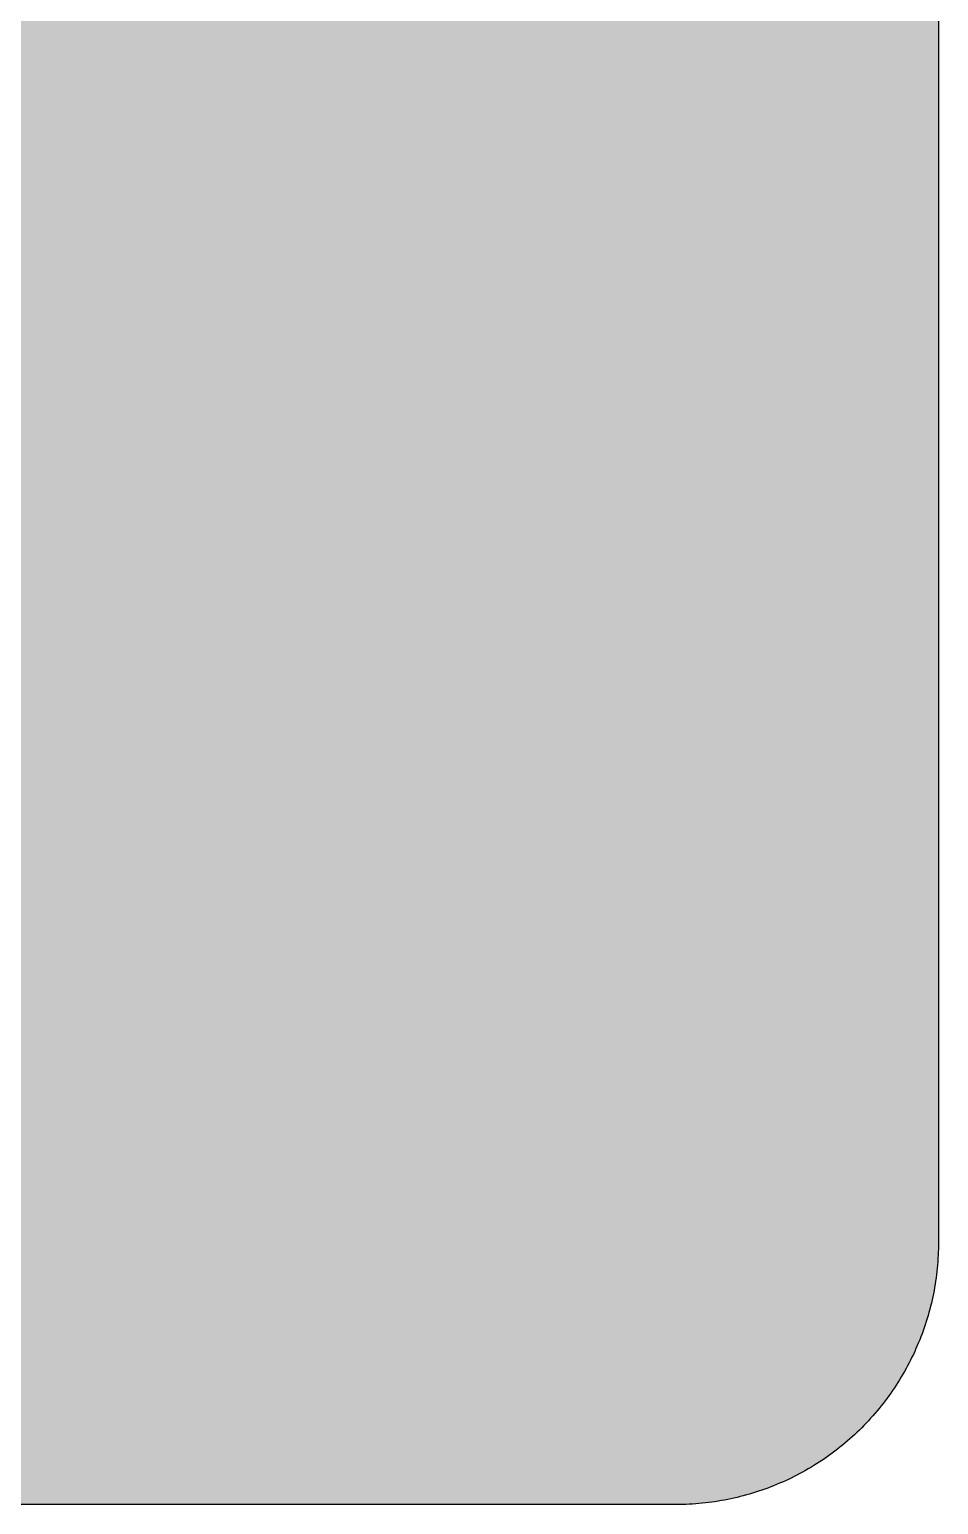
# Model space of a CAD drawing. Header units: millimetres. Extents: x 0 to 212, y 0 to 159.
# Drawn here: x 162.8 to 211.7, y 0.1 to 79.4 of the extents above; entities that cross this region are included whole.
import ezdxf

# ---------------------------------------------------------------- set-up
doc = ezdxf.new("R2010")
doc.units = ezdxf.units.MM

msp = doc.modelspace()

# ---------------------------------------------------------------- hatches: boundary and pattern name
msp.add_hatch(color=40).paths.add_polyline_path([(14.1633, 0.0536), (13.9878, 0.0533), (13.8125, 0.0559), (13.6373, 0.061), (13.462, 0.0686), (13.2893, 0.0787), (13.114, 0.0914), (12.9413, 0.1041), (12.7686, 0.1219), (12.5959, 0.1397), (12.4231, 0.16), (12.2504, 0.1829), (12.0777, 0.2057), (11.9075, 0.2337), (11.7373, 0.2616), (11.5672, 0.2921), (11.397, 0.3251), (11.2268, 0.3607), (11.0592, 0.3988), (10.8915, 0.4369), (10.7239, 0.4775), (10.5562, 0.5207), (10.3886, 0.5664), (10.2235, 0.6121), (10.0584, 0.6629), (9.8933, 0.7137), (9.7307, 0.7671), (9.5682, 0.8204), (9.4056, 0.8788), (9.2431, 0.9373), (9.083, 0.9982), (8.923, 1.0617), (8.763, 1.1252), (8.6055, 1.1938), (8.4455, 1.2624), (8.2906, 1.331), (8.1331, 1.4046), (7.9781, 1.4783), (7.8232, 1.5545), (7.6708, 1.6332), (7.5184, 1.7145), (7.366, 1.7958), (7.2161, 1.8796), (7.0663, 1.966), (6.919, 2.0523), (6.7716, 2.1438), (6.6243, 2.2352), (6.4795, 2.3266), (6.3348, 2.4232), (6.19, 2.5197), (6.0477, 2.6187), (5.908, 2.7178), (5.7683, 2.8194), (5.6286, 2.9235), (5.4915, 3.0302), (5.3543, 3.1369), (5.2197, 3.2461), (5.0851, 3.3579), (4.953, 3.4722), (4.8209, 3.5865), (4.6914, 3.7033), (4.5644, 3.8202), (4.4348, 3.9395), (4.3104, 4.0615), (4.1859, 4.1859), (4.0615, 4.3104), (3.9395, 4.4348), (3.8202, 4.5618), (3.7033, 4.6914), (3.5865, 4.8209), (3.4722, 4.953), (3.3579, 5.0851), (3.2487, 5.2197), (3.1369, 5.3543), (3.0302, 5.4915), (2.9235, 5.6286), (2.8194, 5.7683), (2.7178, 5.908), (2.6187, 6.0477), (2.5197, 6.19), (2.4232, 6.3348), (2.3266, 6.477), (2.2352, 6.6243), (2.1438, 6.7691), (2.0523, 6.919), (1.966, 7.0663), (1.8796, 7.2161), (1.7958, 7.366), (1.7145, 7.5184), (1.6332, 7.6708), (1.5545, 7.8232), (1.4783, 7.9781), (1.4046, 8.1331), (1.331, 8.2906), (1.2598, 8.4455), (1.1913, 8.603), (1.1252, 8.763), (1.0592, 8.923), (0.9982, 9.083), (0.9373, 9.2431), (0.8763, 9.4056), (0.8204, 9.5682), (0.7645, 9.7307), (0.7112, 9.8933), (0.6604, 10.0584), (0.6121, 10.2235), (0.5639, 10.3911), (0.5207, 10.5562), (0.4775, 10.7239), (0.4343, 10.8915), (0.3962, 11.0592), (0.3607, 11.2268), (0.3251, 11.397), (0.2921, 11.5672), (0.2616, 11.7373), (0.2311, 11.9075), (0.2057, 12.0802), (0.1803, 12.2504), (0.1575, 12.4231), (0.1372, 12.5959), (0.1194, 12.7686), (0.1041, 12.9413), (0.0889, 13.1166), (0.0787, 13.2893), (0.0686, 13.4645), (0.061, 13.6373), (0.0559, 13.8125), (0.0508, 13.9878), (0.0508, 14.163), (0.0522, 144.6925), (0.0508, 144.8664), (0.0559, 145.0416), (0.061, 145.2169), (0.0686, 145.3896), (0.0787, 145.5649), (0.0889, 145.7376), (0.1041, 145.9128), (0.1194, 146.0856), (0.1372, 146.2583), (0.1575, 146.431), (0.1803, 146.6037), (0.2057, 146.7739), (0.2311, 146.9466), (0.2616, 147.1168), (0.2921, 147.287), (0.3251, 147.4572), (0.3607, 147.6248), (0.3962, 147.795), (0.4343, 147.9626), (0.4775, 148.1303), (0.5207, 148.2979), (0.5639, 148.463), (0.6121, 148.6281), (0.6604, 148.7932), (0.7112, 148.9583), (0.7645, 149.1234), (0.8204, 149.286), (0.8763, 149.4485), (0.9373, 149.6111), (0.9982, 149.7711), (1.0592, 149.9311), (1.1252, 150.0911), (1.1913, 150.2486), (1.2598, 150.4061), (1.331, 150.5636), (1.4046, 150.7185), (1.4783, 150.876), (1.5545, 151.0284), (1.6332, 151.1833), (1.7145, 151.3357), (1.7958, 151.4856), (1.8796, 151.638), (1.966, 151.7879), (2.0523, 151.9352), (2.1438, 152.0825), (2.2352, 152.2298), (2.3266, 152.3746), (2.4232, 152.5194), (2.5197, 152.6616), (2.6187, 152.8039), (2.7178, 152.9461), (2.8194, 153.0858), (2.9235, 153.2255), (3.0302, 153.3627), (3.1369, 153.4973), (3.2487, 153.6344), (3.3579, 153.7665), (3.4722, 153.8986), (3.5865, 154.0307), (3.7033, 154.1602), (3.8202, 154.2898), (3.9395, 154.4168), (4.0615, 154.5438), (4.1859, 154.6682), (4.3104, 154.7901), (4.4348, 154.9121), (4.5644, 155.034), (4.6914, 155.1508), (4.8209, 155.2677), (4.953, 155.382), (5.0851, 155.4937), (5.2197, 155.6055), (5.3543, 155.7147), (5.4915, 155.8239), (5.6286, 155.9281), (5.7683, 156.0322), (5.908, 156.1338), (6.0477, 156.2354), (6.19, 156.3345), (6.3348, 156.431), (6.4795, 156.525), (6.6243, 156.6189), (6.7716, 156.7104), (6.919, 156.7993), (7.0663, 156.8882), (7.2161, 156.9745), (7.366, 157.0584), (7.5184, 157.1396), (7.6708, 157.2209), (7.8232, 157.2971), (7.9781, 157.3733), (8.1331, 157.4495), (8.2906, 157.5206), (8.4455, 157.5918), (8.6055, 157.6603), (8.763, 157.7289), (8.923, 157.7924), (9.083, 157.8559), (9.2431, 157.9169), (9.4056, 157.9753), (9.5682, 158.0337), (9.7307, 158.0871), (9.8933, 158.1404), (10.0584, 158.1912), (10.2235, 158.242), (10.3886, 158.2877), (10.5562, 158.3334), (10.7239, 158.3766), (10.8915, 158.4173), (11.0592, 158.4579), (11.2268, 158.4935), (11.397, 158.529), (11.5672, 158.562), (11.7373, 158.5925), (11.9075, 158.6205), (12.0777, 158.6484), (12.2504, 158.6713), (12.4231, 158.6941), (12.5959, 158.7144), (12.7686, 158.7322), (12.9413, 158.75), (13.114, 158.7627), (13.2893, 158.7754), (13.462, 158.7856), (13.6373, 158.7932), (13.8125, 158.7983), (13.9878, 158.8008), (14.163, 158.8033), (197.6078, 158.8036), (197.7822, 158.8008), (197.9574, 158.7983), (198.1327, 158.7932), (198.3054, 158.7856), (198.4807, 158.7754), (198.6534, 158.7627), (198.8287, 158.75), (199.0014, 158.7322), (199.1741, 158.7144), (199.3468, 158.6941), (199.5195, 158.6713), (199.6897, 158.6484), (199.8624, 158.6205), (200.0326, 158.5925), (200.2028, 158.562), (200.373, 158.529), (200.5432, 158.4935), (200.7108, 158.4579), (200.8784, 158.4173), (201.0461, 158.3766), (201.2137, 158.3334), (201.3788, 158.2877), (201.5465, 158.242), (201.7116, 158.1912), (201.8767, 158.1404), (202.0392, 158.0871), (202.2018, 158.0337), (202.3643, 157.9753), (202.5269, 157.9169), (202.6869, 157.8559), (202.8469, 157.7924), (203.007, 157.7289), (203.167, 157.6603), (203.3245, 157.5918), (203.4794, 157.5206), (203.6369, 157.4495), (203.7918, 157.3733), (203.9468, 157.2971), (204.0992, 157.2209), (204.2516, 157.1396), (204.404, 157.0584), (204.5538, 156.9745), (204.7037, 156.8882), (204.8535, 156.7993), (205.0009, 156.7104), (205.1456, 156.6189), (205.293, 156.525), (205.4352, 156.431), (205.58, 156.3345), (205.7222, 156.2354), (205.8619, 156.1338), (206.0016, 156.0322), (206.1413, 155.9281), (206.2785, 155.8239), (206.4156, 155.7147), (206.5503, 155.6055), (206.6849, 155.4937), (206.817, 155.382), (206.949, 155.2677), (207.0786, 155.1508), (207.2081, 155.034), (207.3351, 154.9121), (207.4596, 154.7901), (207.584, 154.6682), (207.7085, 154.5438), (207.8304, 154.4168), (207.9498, 154.2898), (208.0666, 154.1602), (208.1835, 154.0307), (208.2978, 153.8986), (208.4121, 153.7665), (208.5238, 153.6344), (208.6331, 153.4973), (208.7397, 153.3627), (208.8464, 153.2255), (208.9506, 153.0858), (209.0522, 152.9461), (209.1512, 152.8039), (209.2503, 152.6616), (209.3468, 152.5194), (209.4433, 152.3746), (209.5348, 152.2298), (209.6262, 152.0825), (209.7176, 151.9352), (209.804, 151.7879), (209.8904, 151.638), (209.9742, 151.4856), (210.0555, 151.3357), (210.1367, 151.1833), (210.2155, 151.0284), (210.2917, 150.876), (210.3653, 150.7185), (210.439, 150.5636), (210.5076, 150.4061), (210.5762, 150.2486), (210.6447, 150.0911), (210.7082, 149.9311), (210.7717, 149.7711), (210.8327, 149.6111), (210.8911, 149.4485), (210.9495, 149.286), (211.0029, 149.1234), (211.0562, 148.9583), (211.107, 148.7932), (211.1578, 148.6281), (211.2035, 148.463), (211.2493, 148.2979), (211.2924, 148.1303), (211.3331, 147.9626), (211.3712, 147.795), (211.4093, 147.6248), (211.4448, 147.4572), (211.4779, 147.287), (211.5083, 147.1168), (211.5363, 146.9466), (211.5642, 146.7739), (211.5871, 146.6037), (211.6099, 146.431), (211.6303, 146.2583), (211.648, 146.0856), (211.6658, 145.9128), (211.6785, 145.7376), (211.6912, 145.5649), (211.7014, 145.3896), (211.709, 145.2169), (211.7141, 145.0416), (211.7166, 144.8664), (211.7166, 144.6911), (211.7189, 14.1647), (211.7166, 13.9878), (211.7141, 13.8125), (211.709, 13.6373), (211.7014, 13.4645), (211.6912, 13.2893), (211.6785, 13.1166), (211.6658, 12.9413), (211.648, 12.7686), (211.6303, 12.5959), (211.6099, 12.4231), (211.5871, 12.2504), (211.5642, 12.0802), (211.5363, 11.9075), (211.5083, 11.7373), (211.4779, 11.5672), (211.4448, 11.397), (211.4093, 11.2268), (211.3712, 11.0592), (211.3331, 10.8915), (211.2924, 10.7239), (211.2493, 10.5562), (211.2035, 10.3911), (211.1578, 10.2235), (211.107, 10.0584), (211.0562, 9.8933), (211.0029, 9.7307), (210.9495, 9.5682), (210.8911, 9.4056), (210.8327, 9.2431), (210.7717, 9.083), (210.7082, 8.923), (210.6447, 8.763), (210.5762, 8.603), (210.5076, 8.4455), (210.439, 8.2906), (210.3653, 8.1331), (210.2917, 7.9781), (210.2155, 7.8232), (210.1367, 7.6708), (210.0555, 7.5184), (209.9742, 7.366), (209.8904, 7.2161), (209.804, 7.0663), (209.7176, 6.919), (209.6262, 6.7691), (209.5348, 6.6243), (209.4433, 6.477), (209.3468, 6.3348), (209.2503, 6.19), (209.1512, 6.0477), (209.0522, 5.908), (208.9506, 5.7683), (208.8464, 5.6286), (208.7397, 5.4915), (208.6331, 5.3543), (208.5238, 5.2197), (208.4121, 5.0851), (208.2978, 4.953), (208.1835, 4.8209), (208.0666, 4.6914), (207.9498, 4.5618), (207.8304, 4.4348), (207.7085, 4.3104), (207.584, 4.1859), (207.4596, 4.0615), (207.3351, 3.9395), (207.2081, 3.8202), (207.0786, 3.7033), (206.949, 3.5865), (206.817, 3.4722), (206.6849, 3.3579), (206.5503, 3.2461), (206.4156, 3.1369), (206.2785, 3.0302), (206.1413, 2.9235), (206.0016, 2.8194), (205.8619, 2.7178), (205.7222, 2.6187), (205.58, 2.5197), (205.4352, 2.4232), (205.293, 2.3266), (205.1456, 2.2352), (205.0009, 2.1438), (204.8535, 2.0523), (204.7037, 1.966), (204.5538, 1.8796), (204.404, 1.7958), (204.2516, 1.7145), (204.0992, 1.6332), (203.9468, 1.5545), (203.7918, 1.4783), (203.6369, 1.4046), (203.4794, 1.331), (203.3245, 1.2624), (203.167, 1.1938), (203.007, 1.1252), (202.8469, 1.0617), (202.6869, 0.9982), (202.5269, 0.9373), (202.3643, 0.8788), (202.2018, 0.8204), (202.0392, 0.7671), (201.8767, 0.7137), (201.7116, 0.6629), (201.5465, 0.6121), (201.3788, 0.5664), (201.2137, 0.5207), (201.0461, 0.4775), (200.8784, 0.4369), (200.7108, 0.3988), (200.5432, 0.3607), (200.373, 0.3251), (200.2028, 0.2921), (200.0326, 0.2616), (199.8624, 0.2337), (199.6897, 0.2057), (199.5195, 0.1829), (199.3468, 0.16), (199.1741, 0.1397), (199.0014, 0.1219), (198.8287, 0.1041), (198.6534, 0.0914), (198.4807, 0.0787), (198.3054, 0.0686), (198.1327, 0.061), (197.9574, 0.0559), (197.7822, 0.0533), (197.6069, 0.0533)])
h = msp.add_hatch(color=59)
h.paths.add_polyline_path([(14.1633, 3.5814), (13.8887, 3.5839), (13.6169, 3.5941), (13.3477, 3.6119), (13.081, 3.6347), (12.8143, 3.6652), (12.5501, 3.7008), (12.2885, 3.7465), (12.0294, 3.7948), (11.7729, 3.8506), (11.5164, 3.9141), (11.2649, 3.9827), (11.016, 4.0564), (10.7671, 4.1351), (10.5232, 4.2215), (10.2819, 4.3129), (10.0432, 4.412), (9.8069, 4.5161), (9.5733, 4.6228), (9.3447, 4.7371), (9.1186, 4.8565), (8.8951, 4.9809), (8.6741, 5.113), (8.4582, 5.2476), (8.2448, 5.3873), (8.0366, 5.5321), (7.8308, 5.682), (7.6276, 5.8369), (7.4295, 5.9969), (7.2365, 6.1595), (7.046, 6.3297), (6.8605, 6.5024), (6.6777, 6.6802), (6.5024, 6.8605), (6.3271, 7.046), (6.1595, 7.2365), (5.9969, 7.432), (5.8369, 7.6302), (5.682, 7.8308), (5.5321, 8.0366), (5.3873, 8.2448), (5.2451, 8.4582), (5.1105, 8.6741), (4.9809, 8.8951), (4.8565, 9.1186), (4.7371, 9.3447), (4.6228, 9.5758), (4.5136, 9.8069), (4.4094, 10.0432), (4.3129, 10.2819), (4.2215, 10.5232), (4.1351, 10.7696), (4.0538, 11.016), (3.9802, 11.2649), (3.9116, 11.5189), (3.8506, 11.7729), (3.7948, 12.0294), (3.744, 12.2911), (3.7008, 12.5527), (3.6627, 12.8143), (3.6322, 13.081), (3.6093, 13.3502), (3.5916, 13.6195), (3.5814, 13.8913), (3.5789, 14.163), (3.58, 144.6925), (3.5814, 144.9654), (3.5916, 145.2347), (3.6093, 145.5064), (3.6322, 145.7731), (3.6627, 146.0398), (3.7008, 146.304), (3.744, 146.5656), (3.7948, 146.8247), (3.8506, 147.0812), (3.9116, 147.3352), (3.9802, 147.5892), (4.0538, 147.8382), (4.1351, 148.0845), (4.2215, 148.3309), (4.3129, 148.5722), (4.4094, 148.811), (4.5136, 149.0472), (4.6228, 149.2783), (4.7371, 149.5095), (4.8565, 149.7355), (4.9809, 149.9591), (5.1105, 150.1775), (5.2451, 150.3959), (5.3873, 150.6093), (5.5321, 150.8176), (5.682, 151.0233), (5.8369, 151.224), (5.9969, 151.4221), (6.1595, 151.6177), (6.3271, 151.8056), (6.5024, 151.9936), (6.6777, 152.1739), (6.8605, 152.3517), (7.046, 152.5245), (7.2365, 152.6946), (7.4295, 152.8572), (7.6276, 153.0172), (7.8308, 153.1722), (8.0366, 153.322), (8.2448, 153.4668), (8.4582, 153.6065), (8.6741, 153.7411), (8.8951, 153.8732), (9.1186, 153.9977), (9.3447, 154.117), (9.5733, 154.2313), (9.8069, 154.3406), (10.0432, 154.4422), (10.2819, 154.5412), (10.5232, 154.6327), (10.7671, 154.719), (11.016, 154.7978), (11.2649, 154.874), (11.5164, 154.9425), (11.7729, 155.0035), (12.0294, 155.0594), (12.2885, 155.1102), (12.5501, 155.1534), (12.8143, 155.1889), (13.081, 155.2194), (13.3477, 155.2448), (13.6169, 155.26), (13.8887, 155.2702), (14.163, 155.2753), (197.6078, 155.2758), (197.8787, 155.2702), (198.1505, 155.26), (198.4197, 155.2448), (198.689, 155.2194), (198.9557, 155.1889), (199.2173, 155.1534), (199.4789, 155.1102), (199.7405, 155.0594), (199.9971, 155.0035), (200.2511, 154.9425), (200.5051, 154.874), (200.754, 154.7978), (201.0004, 154.719), (201.2467, 154.6327), (201.488, 154.5412), (201.7268, 154.4422), (201.963, 154.3406), (202.1942, 154.2313), (202.4253, 154.117), (202.6514, 153.9977), (202.8749, 153.8732), (203.0959, 153.7411), (203.3118, 153.6065), (203.5251, 153.4668), (203.7334, 153.322), (203.9391, 153.1722), (204.1398, 153.0172), (204.3379, 152.8572), (204.5335, 152.6946), (204.724, 152.5245), (204.9094, 152.3517), (205.0898, 152.1739), (205.2676, 151.9936), (205.4403, 151.8056), (205.6105, 151.6177), (205.773, 151.4221), (205.933, 151.224), (206.088, 151.0233), (206.2378, 150.8176), (206.3826, 150.6093), (206.5223, 150.3959), (206.6569, 150.1775), (206.789, 149.9591), (206.9135, 149.7355), (207.0329, 149.5095), (207.1472, 149.2783), (207.2538, 149.0472), (207.358, 148.811), (207.457, 148.5722), (207.5485, 148.3309), (207.6348, 148.0845), (207.7136, 147.8382), (207.7872, 147.5892), (207.8558, 147.3352), (207.9193, 147.0812), (207.9752, 146.8247), (208.0235, 146.5656), (208.0692, 146.304), (208.1047, 146.0398), (208.1352, 145.7731), (208.1581, 145.5064), (208.1759, 145.2347), (208.186, 144.9654), (208.1911, 144.6911), (208.1911, 14.1647), (208.186, 13.8913), (208.1759, 13.6195), (208.1581, 13.3502), (208.1352, 13.081), (208.1047, 12.8143), (208.0692, 12.5527), (208.0235, 12.2911), (207.9752, 12.0294), (207.9193, 11.7729), (207.8558, 11.5189), (207.7872, 11.2649), (207.7136, 11.016), (207.6348, 10.7696), (207.5485, 10.5232), (207.457, 10.2819), (207.358, 10.0432), (207.2538, 9.8069), (207.1472, 9.5758), (207.0329, 9.3447), (206.9135, 9.1186), (206.789, 8.8951), (206.6569, 8.6741), (206.5223, 8.4582), (206.3826, 8.2448), (206.2378, 8.0366), (206.088, 7.8308), (205.933, 7.6302), (205.773, 7.432), (205.6105, 7.2365), (205.4403, 7.046), (205.2676, 6.8605), (205.0898, 6.6802), (204.9094, 6.5024), (204.724, 6.3297), (204.5335, 6.1595), (204.3379, 5.9969), (204.1398, 5.8369), (203.9391, 5.682), (203.7334, 5.5321), (203.5251, 5.3873), (203.3118, 5.2476), (203.0959, 5.113), (202.8749, 4.9809), (202.6514, 4.8565), (202.4253, 4.7371), (202.1942, 4.6228), (201.963, 4.5161), (201.7268, 4.412), (201.488, 4.3129), (201.2467, 4.2215), (201.0004, 4.1351), (200.754, 4.0564), (200.5051, 3.9827), (200.2511, 3.9141), (199.9971, 3.8506), (199.7405, 3.7948), (199.4789, 3.7465), (199.2173, 3.7008), (198.9557, 3.6652), (198.689, 3.6347), (198.4197, 3.6119), (198.1505, 3.5941), (197.8787, 3.5839), (197.6069, 3.5789)])
h.paths.add_polyline_path([(14.1633, 8.8731), (14.0259, 8.8748), (13.8887, 8.8798), (13.7541, 8.8875), (13.622, 8.9002), (13.4874, 8.9154), (13.3553, 8.9332), (13.2258, 8.9535), (13.0962, 8.9789), (12.9667, 9.0068), (12.8397, 9.0373), (12.7127, 9.0729), (12.5882, 9.1084), (12.4663, 9.1491), (12.3419, 9.1923), (12.2225, 9.238), (12.1031, 9.2888), (11.9837, 9.3396), (11.8694, 9.3929), (11.7526, 9.4513), (11.6408, 9.5098), (11.5291, 9.5733), (11.4198, 9.6368), (11.3106, 9.7053), (11.2039, 9.7765), (11.0998, 9.8476), (10.9957, 9.9238), (10.8966, 10), (10.7975, 10.0787), (10.6985, 10.1625), (10.6045, 10.2464), (10.5105, 10.3327), (10.4216, 10.4216), (10.3327, 10.5131), (10.2464, 10.6045), (10.16, 10.701), (10.0787, 10.7975), (10, 10.8966), (9.9212, 10.9982), (9.8476, 11.0998), (9.7739, 11.2039), (9.7053, 11.3106), (9.6368, 11.4198), (9.5707, 11.5291), (9.5098, 11.6408), (9.4488, 11.7551), (9.3929, 11.8694), (9.337, 11.9863), (9.2862, 12.1031), (9.238, 12.2225), (9.1923, 12.3444), (9.1491, 12.4663), (9.1084, 12.5908), (9.0703, 12.7152), (9.0373, 12.8397), (9.0068, 12.9692), (8.9789, 13.0962), (8.9535, 13.2258), (8.9306, 13.3579), (8.9129, 13.4899), (8.8976, 13.622), (8.8849, 13.7566), (8.8773, 13.8913), (8.8722, 14.0259), (8.8697, 14.163), (8.8717, 144.6925), (8.8722, 144.8283), (8.8773, 144.9629), (8.8849, 145.0975), (8.8976, 145.2321), (8.9129, 145.3642), (8.9306, 145.4963), (8.9535, 145.6284), (8.9789, 145.7579), (9.0068, 145.8849), (9.0373, 146.0144), (9.0703, 146.1389), (9.1084, 146.2634), (9.1491, 146.3878), (9.1923, 146.5097), (9.238, 146.6317), (9.2862, 146.751), (9.337, 146.8679), (9.3929, 146.9847), (9.4488, 147.099), (9.5098, 147.2133), (9.5707, 147.3251), (9.6368, 147.4343), (9.7053, 147.5435), (9.7739, 147.6502), (9.8476, 147.7543), (9.9212, 147.8559), (10, 147.9575), (10.0787, 148.0566), (10.16, 148.1531), (10.2464, 148.2496), (10.3327, 148.3411), (10.4216, 148.4325), (10.5105, 148.5214), (10.6045, 148.6078), (10.6985, 148.6916), (10.7975, 148.7754), (10.8966, 148.8542), (10.9957, 148.9304), (11.0998, 149.0066), (11.2039, 149.0777), (11.3106, 149.1488), (11.4198, 149.2174), (11.5291, 149.2809), (11.6408, 149.3444), (11.7526, 149.4028), (11.8694, 149.4612), (11.9837, 149.5146), (12.1031, 149.5679), (12.2225, 149.6162), (12.3419, 149.6619), (12.4663, 149.7051), (12.5882, 149.7457), (12.7127, 149.7813), (12.8397, 149.8168), (12.9667, 149.8473), (13.0962, 149.8752), (13.2258, 149.9006), (13.3553, 149.921), (13.4874, 149.9413), (13.622, 149.9565), (13.7541, 149.9667), (13.8887, 149.9768), (14.0259, 149.9819), (14.163, 149.9819), (197.6078, 149.9842), (197.7441, 149.9819), (197.8787, 149.9768), (198.0133, 149.9667), (198.1479, 149.9565), (198.28, 149.9413), (198.4121, 149.921), (198.5442, 149.9006), (198.6737, 149.8752), (198.8007, 149.8473), (198.9303, 149.8168), (199.0547, 149.7813), (199.1792, 149.7457), (199.3036, 149.7051), (199.4256, 149.6619), (199.5475, 149.6162), (199.6669, 149.5679), (199.7837, 149.5146), (199.9005, 149.4612), (200.0148, 149.4028), (200.1291, 149.3444), (200.2409, 149.2809), (200.3501, 149.2174), (200.4593, 149.1488), (200.566, 149.0777), (200.6702, 149.0066), (200.7718, 148.9304), (200.8734, 148.8542), (200.9724, 148.7754), (201.0689, 148.6916), (201.1655, 148.6078), (201.2569, 148.5214), (201.3483, 148.4325), (201.4372, 148.3411), (201.5236, 148.2496), (201.6074, 148.1531), (201.6912, 148.0566), (201.77, 147.9575), (201.8462, 147.8559), (201.9224, 147.7543), (201.9935, 147.6502), (202.0646, 147.5435), (202.1332, 147.4343), (202.1967, 147.3251), (202.2602, 147.2133), (202.3186, 147.099), (202.377, 146.9847), (202.4304, 146.8679), (202.4812, 146.751), (202.532, 146.6317), (202.5777, 146.5097), (202.6209, 146.3878), (202.6615, 146.2634), (202.6971, 146.1389), (202.7326, 146.0144), (202.7631, 145.8849), (202.7911, 145.7579), (202.8165, 145.6284), (202.8368, 145.4963), (202.8546, 145.3642), (202.8698, 145.2321), (202.8825, 145.0975), (202.8901, 144.9629), (202.8952, 144.8283), (202.8977, 144.6911), (202.8994, 14.1647), (202.8952, 14.0259), (202.8901, 13.8913), (202.8825, 13.7566), (202.8698, 13.622), (202.8546, 13.4899), (202.8368, 13.3579), (202.8165, 13.2258), (202.7911, 13.0962), (202.7631, 12.9692), (202.7326, 12.8397), (202.6971, 12.7152), (202.6615, 12.5908), (202.6209, 12.4663), (202.5777, 12.3444), (202.532, 12.2225), (202.4812, 12.1031), (202.4304, 11.9863), (202.377, 11.8694), (202.3186, 11.7551), (202.2602, 11.6408), (202.1967, 11.5291), (202.1332, 11.4198), (202.0646, 11.3106), (201.9935, 11.2039), (201.9224, 11.0998), (201.8462, 10.9982), (201.77, 10.8966), (201.6912, 10.7975), (201.6074, 10.701), (201.5236, 10.6045), (201.4372, 10.5131), (201.3483, 10.4216), (201.2569, 10.3327), (201.1655, 10.2464), (201.0689, 10.1625), (200.9724, 10.0787), (200.8734, 10), (200.7718, 9.9238), (200.6702, 9.8476), (200.566, 9.7765), (200.4593, 9.7053), (200.3501, 9.6368), (200.2409, 9.5733), (200.1291, 9.5098), (200.0148, 9.4513), (199.9005, 9.3929), (199.7837, 9.3396), (199.6669, 9.2888), (199.5475, 9.238), (199.4256, 9.1923), (199.3036, 9.1491), (199.1792, 9.1084), (199.0547, 9.0729), (198.9303, 9.0373), (198.8007, 9.0068), (198.6737, 8.9789), (198.5442, 8.9535), (198.4121, 8.9332), (198.28, 8.9154), (198.1479, 8.9002), (198.0133, 8.8875), (197.8787, 8.8798), (197.7441, 8.8748), (197.6069, 8.8722)], flags=16)
h = msp.add_hatch(color=59)
edge = h.paths.add_edge_path()
edge.add_line((172.1376, 57.1676), (172.2679, 57.1652))
edge.add_line((172.2679, 57.1652), (172.3949, 57.1652))
edge.add_line((172.3949, 57.1652), (172.5219, 57.1627))
edge.add_line((172.5219, 57.1627), (172.6463, 57.1576))
edge.add_line((172.6463, 57.1576), (172.7683, 57.1551))
edge.add_line((172.7683, 57.1551), (172.8876, 57.1475))
edge.add_line((172.8876, 57.1475), (173.007, 57.1424))
edge.add_line((173.007, 57.1424), (173.1239, 57.1322))
edge.add_line((173.1239, 57.1322), (173.2382, 57.1246))
edge.add_line((173.2382, 57.1246), (173.3499, 57.1119))
edge.add_line((173.3499, 57.1119), (173.4591, 57.0992))
edge.add_line((173.4591, 57.0992), (173.5684, 57.0865))
edge.add_line((173.5684, 57.0865), (173.675, 57.0687))
edge.add_line((173.675, 57.0687), (173.7792, 57.0535))
edge.add_line((173.7792, 57.0535), (173.8808, 57.0332))
edge.add_line((173.8808, 57.0332), (173.9798, 57.0128))
edge.add_line((173.9798, 57.0128), (174.0789, 56.9874))
edge.add_line((174.0789, 56.9874), (174.1754, 56.9646))
edge.add_line((174.1754, 56.9646), (174.2694, 56.9366))
edge.add_line((174.2694, 56.9366), (174.3608, 56.9062))
edge.add_line((174.3608, 56.9062), (174.4497, 56.8757))
edge.add_line((174.4497, 56.8757), (174.5386, 56.8427))
edge.add_line((174.5386, 56.8427), (174.625, 56.8046))
edge.add_line((174.625, 56.8046), (174.7088, 56.7665))
edge.add_line((174.7088, 56.7665), (174.7901, 56.7258))
edge.add_line((174.7901, 56.7258), (174.8688, 56.6826))
edge.add_line((174.8688, 56.6826), (174.9476, 56.6369))
edge.add_line((174.9476, 56.6369), (175.0238, 56.5887))
edge.add_line((175.0238, 56.5887), (175.0974, 56.5379))
edge.add_line((175.0974, 56.5379), (175.1686, 56.482))
edge.add_line((175.1686, 56.482), (175.2371, 56.4261))
edge.add_line((175.2371, 56.4261), (175.3057, 56.3651))
edge.add_line((175.3057, 56.3651), (175.3692, 56.3016))
edge.add_line((175.3692, 56.3016), (175.4327, 56.2356))
edge.add_line((175.4327, 56.2356), (175.4937, 56.167))
edge.add_line((175.4937, 56.167), (175.5546, 56.0959))
edge.add_line((175.5546, 56.0959), (175.6105, 56.0197))
edge.add_line((175.6105, 56.0197), (175.6664, 55.941))
edge.add_line((175.6664, 55.941), (175.7197, 55.8597))
edge.add_line((175.7197, 55.8597), (175.7705, 55.7733))
edge.add_line((175.7705, 55.7733), (175.8188, 55.6844))
edge.add_line((175.8188, 55.6844), (175.8645, 55.5904))
edge.add_line((175.8645, 55.5904), (175.9102, 55.4939))
edge.add_line((175.9102, 55.4939), (175.9534, 55.3949))
edge.add_line((175.9534, 55.3949), (175.9941, 55.2907))
edge.add_line((175.9941, 55.2907), (176.0322, 55.184))
edge.add_line((176.0322, 55.184), (176.0677, 55.0723))
edge.add_line((176.0677, 55.0723), (176.1033, 54.9554))
edge.add_line((176.1033, 54.9554), (176.1338, 54.8361))
edge.add_line((176.1338, 54.8361), (176.1642, 54.7116))
edge.add_line((176.1642, 54.7116), (176.1922, 54.5846))
edge.add_line((176.1922, 54.5846), (176.2201, 54.4525))
edge.add_line((176.2201, 54.4525), (176.243, 54.3154))
edge.add_line((176.243, 54.3154), (176.2658, 54.1731))
edge.add_line((176.2658, 54.1731), (176.2862, 54.0283))
edge.add_line((176.2862, 54.0283), (176.3039, 53.8785))
edge.add_line((176.3039, 53.8785), (176.3192, 53.7235))
edge.add_line((176.3192, 53.7235), (176.3319, 53.5661))
edge.add_line((176.3319, 53.5661), (176.3446, 53.401))
edge.add_line((176.3446, 53.401), (176.3522, 53.2333))
edge.add_line((176.3522, 53.2333), (176.3598, 53.0581))
edge.add_line((176.3598, 53.0581), (176.3649, 52.8803))
edge.add_line((176.3649, 52.8803), (176.3674, 52.6974))
edge.add_line((176.3674, 52.6974), (176.37, 52.5094))
edge.add_line((176.37, 52.5094), (176.3709, 50.4469))
edge.add_line((176.3709, 50.4469), (173.5667, 50.4469))
edge.add_line((173.5667, 50.4469), (173.2509, 50.4444))
edge.add_line((173.2509, 50.4444), (172.941, 50.4368))
edge.add_line((172.941, 50.4368), (172.6362, 50.4292))
edge.add_line((172.6362, 50.4292), (172.3365, 50.4139))
edge.add_line((172.3365, 50.4139), (172.0444, 50.3987))
edge.add_line((172.0444, 50.3987), (171.7548, 50.3758))
edge.add_line((171.7548, 50.3758), (171.4703, 50.3504))
edge.add_line((171.4703, 50.3504), (171.1935, 50.3225))
edge.add_line((171.1935, 50.3225), (170.9191, 50.2895))
edge.add_line((170.9191, 50.2895), (170.6524, 50.2514))
edge.add_line((170.6524, 50.2514), (170.3908, 50.2107))
edge.add_line((170.3908, 50.2107), (170.1317, 50.165))
edge.add_line((170.1317, 50.165), (169.8803, 50.1167))
edge.add_line((169.8803, 50.1167), (169.6339, 50.0634))
edge.add_line((169.6339, 50.0634), (169.3901, 50.005))
edge.add_line((169.3901, 50.005), (169.1538, 49.944))
edge.add_line((169.1538, 49.944), (168.9227, 49.878))
edge.add_line((168.9227, 49.878), (168.6941, 49.8094))
edge.add_line((168.6941, 49.8094), (168.4731, 49.7357))
edge.add_line((168.4731, 49.7357), (168.2572, 49.657))
edge.add_line((168.2572, 49.657), (168.0464, 49.5757))
edge.add_line((168.0464, 49.5757), (167.8381, 49.4868))
edge.add_line((167.8381, 49.4868), (167.6375, 49.3979))
edge.add_line((167.6375, 49.3979), (167.4419, 49.3014))
edge.add_line((167.4419, 49.3014), (167.2514, 49.2023))
edge.add_line((167.2514, 49.2023), (167.0634, 49.0982))
edge.add_line((167.0634, 49.0982), (166.8831, 48.989))
edge.add_line((166.8831, 48.989), (166.7053, 48.8772))
edge.add_line((166.7053, 48.8772), (166.5351, 48.7604))
edge.add_line((166.5351, 48.7604), (166.37, 48.6385))
edge.add_line((166.37, 48.6385), (166.2074, 48.5115))
edge.add_line((166.2074, 48.5115), (166.0525, 48.3819))
edge.add_line((166.0525, 48.3819), (165.9001, 48.2473))
edge.add_line((165.9001, 48.2473), (165.7528, 48.1076))
edge.add_line((165.7528, 48.1076), (165.6131, 47.9628))
edge.add_line((165.6131, 47.9628), (165.4759, 47.8155))
edge.add_line((165.4759, 47.8155), (165.3438, 47.6631))
edge.add_line((165.3438, 47.6631), (165.2168, 47.5056))
edge.add_line((165.2168, 47.5056), (165.0949, 47.3431))
edge.add_line((165.0949, 47.3431), (164.9781, 47.1754))
edge.add_line((164.9781, 47.1754), (164.8663, 47.0027))
edge.add_line((164.8663, 47.0027), (164.7596, 46.8274))
edge.add_line((164.7596, 46.8274), (164.658, 46.6446))
edge.add_line((164.658, 46.6446), (164.5615, 46.4591))
edge.add_line((164.5615, 46.4591), (164.4675, 46.2686))
edge.add_line((164.4675, 46.2686), (164.3812, 46.0731))
edge.add_line((164.3812, 46.0731), (164.2974, 45.8749))
edge.add_line((164.2974, 45.8749), (164.2186, 45.6692))
edge.add_line((164.2186, 45.6692), (164.145, 45.4584))
edge.add_line((164.145, 45.4584), (164.0764, 45.245))
edge.add_line((164.0764, 45.245), (164.0129, 45.024))
edge.add_line((164.0129, 45.024), (163.9545, 44.8005))
edge.add_line((163.9545, 44.8005), (163.9011, 44.5694))
edge.add_line((163.9011, 44.5694), (163.8503, 44.3357))
edge.add_line((163.8503, 44.3357), (163.8071, 44.0969))
edge.add_line((163.8071, 44.0969), (163.7665, 43.8531))
edge.add_line((163.7665, 43.8531), (163.7309, 43.6016))
edge.add_line((163.7309, 43.6016), (163.7005, 43.3476))
edge.add_line((163.7005, 43.3476), (163.6751, 43.0886))
edge.add_line((163.6751, 43.0886), (163.6547, 42.8244))
edge.add_line((163.6547, 42.8244), (163.6395, 42.5552))
edge.add_line((163.6395, 42.5552), (163.6268, 42.2783))
edge.add_line((163.6268, 42.2783), (163.6192, 41.9989))
edge.add_line((163.6192, 41.9989), (163.6166, 41.7144))
edge.add_line((163.6166, 41.7144), (163.6192, 41.4096))
edge.add_line((163.6192, 41.4096), (163.6268, 41.1124))
edge.add_line((163.6268, 41.1124), (163.637, 40.8203))
edge.add_line((163.637, 40.8203), (163.6547, 40.5359))
edge.add_line((163.6547, 40.5359), (163.6751, 40.2565))
edge.add_line((163.6751, 40.2565), (163.7005, 39.9847))
edge.add_line((163.7005, 39.9847), (163.7284, 39.718))
edge.add_line((163.7284, 39.718), (163.7614, 39.4589))
edge.add_line((163.7614, 39.4589), (163.7995, 39.2049))
edge.add_line((163.7995, 39.2049), (163.8427, 38.956))
edge.add_line((163.8427, 38.956), (163.8884, 38.7147))
edge.add_line((163.8884, 38.7147), (163.9392, 38.4785))
edge.add_line((163.9392, 38.4785), (163.9926, 38.2473))
edge.add_line((163.9926, 38.2473), (164.051, 38.0238))
edge.add_line((164.051, 38.0238), (164.1145, 37.8028))
edge.add_line((164.1145, 37.8028), (164.1805, 37.592))
edge.add_line((164.1805, 37.592), (164.2516, 37.3837))
edge.add_line((164.2516, 37.3837), (164.3253, 37.1805))
edge.add_line((164.3253, 37.1805), (164.404, 36.9849))
edge.add_line((164.404, 36.9849), (164.4853, 36.7944))
edge.add_line((164.4853, 36.7944), (164.5691, 36.609))
edge.add_line((164.5691, 36.609), (164.658, 36.4287))
edge.add_line((164.658, 36.4287), (164.752, 36.256))
edge.add_line((164.752, 36.256), (164.8485, 36.0858))
edge.add_line((164.8485, 36.0858), (164.9476, 35.9207))
edge.add_line((164.9476, 35.9207), (165.0517, 35.7632))
edge.add_line((165.0517, 35.7632), (165.1584, 35.6083))
edge.add_line((165.1584, 35.6083), (165.2676, 35.4609))
edge.add_line((165.2676, 35.4609), (165.3819, 35.3162))
edge.add_line((165.3819, 35.3162), (165.4988, 35.179))
edge.add_line((165.4988, 35.179), (165.6182, 35.0444))
edge.add_line((165.6182, 35.0444), (165.7401, 34.9148))
edge.add_line((165.7401, 34.9148), (165.8671, 34.7904))
edge.add_line((165.8671, 34.7904), (165.9966, 34.671))
edge.add_line((165.9966, 34.671), (166.1287, 34.5567))
edge.add_line((166.1287, 34.5567), (166.2633, 34.4475))
edge.add_line((166.2633, 34.4475), (166.403, 34.3408))
edge.add_line((166.403, 34.3408), (166.5427, 34.2417))
edge.add_line((166.5427, 34.2417), (166.6875, 34.1452))
edge.add_line((166.6875, 34.1452), (166.8348, 34.0538))
edge.add_line((166.8348, 34.0538), (166.9847, 33.9649))
edge.add_line((166.9847, 33.9649), (167.1371, 33.8811))
edge.add_line((167.1371, 33.8811), (167.292, 33.8023))
edge.add_line((167.292, 33.8023), (167.4495, 33.7287))
edge.add_line((167.4495, 33.7287), (167.6095, 33.6575))
edge.add_line((167.6095, 33.6575), (167.7721, 33.5915))
edge.add_line((167.7721, 33.5915), (167.9372, 33.528))
edge.add_line((167.9372, 33.528), (168.1048, 33.4696))
edge.add_line((168.1048, 33.4696), (168.275, 33.4162))
edge.add_line((168.275, 33.4162), (168.4477, 33.3654))
edge.add_line((168.4477, 33.3654), (168.6204, 33.3197))
edge.add_line((168.6204, 33.3197), (168.7982, 33.2765))
edge.add_line((168.7982, 33.2765), (168.976, 33.2359))
edge.add_line((168.976, 33.2359), (169.1589, 33.2003))
edge.add_line((169.1589, 33.2003), (169.3418, 33.1699))
edge.add_line((169.3418, 33.1699), (169.5272, 33.1419))
edge.add_line((169.5272, 33.1419), (169.7152, 33.1165))
edge.add_line((169.7152, 33.1165), (169.9031, 33.0937))
edge.add_line((169.9031, 33.0937), (170.0936, 33.0759))
edge.add_line((170.0936, 33.0759), (170.2867, 33.0632))
edge.add_line((170.2867, 33.0632), (170.4823, 33.0505))
edge.add_line((170.4823, 33.0505), (170.6804, 33.0429))
edge.add_line((170.6804, 33.0429), (170.8785, 33.0378))
edge.add_line((170.8785, 33.0378), (171.0792, 33.0378))
edge.add_line((171.0792, 33.0378), (171.229, 33.0378))
edge.add_line((171.229, 33.0378), (171.3763, 33.0429))
edge.add_line((171.3763, 33.0429), (171.5211, 33.0479))
edge.add_line((171.5211, 33.0479), (171.6659, 33.0556))
edge.add_line((171.6659, 33.0556), (171.8081, 33.0657))
edge.add_line((171.8081, 33.0657), (171.9478, 33.0784))
edge.add_line((171.9478, 33.0784), (172.085, 33.0937))
edge.add_line((172.085, 33.0937), (172.2196, 33.1114))
edge.add_line((172.2196, 33.1114), (172.3542, 33.1318))
edge.add_line((172.3542, 33.1318), (172.4863, 33.1521))
edge.add_line((172.4863, 33.1521), (172.6159, 33.1749))
edge.add_line((172.6159, 33.1749), (172.7429, 33.2029))
edge.add_line((172.7429, 33.2029), (172.8673, 33.2283))
edge.add_line((172.8673, 33.2283), (172.9918, 33.2588))
edge.add_line((172.9918, 33.2588), (173.1137, 33.2918))
edge.add_line((173.1137, 33.2918), (173.2331, 33.3248))
edge.add_line((173.2331, 33.3248), (173.3499, 33.3604))
edge.add_line((173.3499, 33.3604), (173.4668, 33.3985))
edge.add_line((173.4668, 33.3985), (173.5811, 33.4366))
edge.add_line((173.5811, 33.4366), (173.6928, 33.4797))
edge.add_line((173.6928, 33.4797), (173.8046, 33.5229))
edge.add_line((173.8046, 33.5229), (173.9113, 33.5661))
edge.add_line((173.9113, 33.5661), (174.0179, 33.6144))
edge.add_line((174.0179, 33.6144), (174.1246, 33.6626))
edge.add_line((174.1246, 33.6626), (174.2262, 33.7109))
edge.add_line((174.2262, 33.7109), (174.3278, 33.7642))
edge.add_line((174.3278, 33.7642), (174.4294, 33.8176))
edge.add_line((174.4294, 33.8176), (174.5259, 33.8734))
edge.add_line((174.5259, 33.8734), (174.6225, 33.9293))
edge.add_line((174.6225, 33.9293), (174.7164, 33.9877))
edge.add_line((174.7164, 33.9877), (174.8104, 34.0462))
edge.add_line((174.8104, 34.0462), (174.9019, 34.1071))
edge.add_line((174.9019, 34.1071), (174.9908, 34.1706))
edge.add_line((174.9908, 34.1706), (175.0797, 34.2341))
edge.add_line((175.0797, 34.2341), (175.166, 34.3002))
edge.add_line((175.166, 34.3002), (175.2498, 34.3687))
edge.add_line((175.2498, 34.3687), (175.3337, 34.4348))
edge.add_line((175.3337, 34.4348), (175.4175, 34.5059))
edge.add_line((175.4175, 34.5059), (175.4962, 34.577))
edge.add_line((175.4962, 34.577), (175.575, 34.6481))
edge.add_line((175.575, 34.6481), (175.6537, 34.7218))
edge.add_line((175.6537, 34.7218), (175.7274, 34.798))
edge.add_line((175.7274, 34.798), (175.8036, 34.8717))
edge.add_line((175.8036, 34.8717), (175.8747, 34.9504))
edge.add_line((175.8747, 34.9504), (175.9483, 35.0291))
edge.add_line((175.9483, 35.0291), (176.0169, 35.1079))
edge.add_line((176.0169, 35.1079), (176.0855, 35.1866))
edge.add_line((176.0855, 35.1866), (176.1541, 35.2679))
edge.add_line((176.1541, 35.2679), (176.2201, 35.3517))
edge.add_line((176.2201, 35.3517), (176.2836, 35.4355))
edge.add_line((176.2836, 35.4355), (176.3471, 35.5194))
edge.add_line((176.3471, 35.5194), (176.4081, 35.6032))
edge.add_line((176.4081, 35.6032), (176.469, 35.6895))
edge.add_line((176.469, 35.6895), (176.53, 35.7759))
edge.add_line((176.53, 35.7759), (176.5884, 35.8648))
edge.add_line((176.5884, 35.8648), (176.6443, 35.9537))
edge.add_line((176.6443, 35.9537), (176.7002, 36.0426))
edge.add_line((176.7002, 36.0426), (176.7535, 36.1315))
edge.add_line((176.7535, 36.1315), (176.8069, 36.2229))
edge.add_line((176.8069, 36.2229), (176.8602, 36.3144))
edge.add_line((176.8602, 36.3144), (176.911, 36.4084))
edge.add_line((176.911, 36.4084), (176.9618, 36.4998))
edge.add_line((176.9618, 36.4998), (177.0101, 36.5938))
edge.add_line((177.0101, 36.5938), (177.0583, 36.6878))
edge.add_line((177.0583, 36.6878), (177.9584, 33.5675))
edge.add_line((177.9584, 33.5675), (181.5042, 33.5675))
edge.add_line((181.5042, 33.5675), (181.5042, 52.8281))
edge.add_line((181.5042, 52.8281), (181.5008, 53.1038))
edge.add_line((181.5008, 53.1038), (181.4957, 53.3781))
edge.add_line((181.4957, 53.3781), (181.4881, 53.6473))
edge.add_line((181.4881, 53.6473), (181.4754, 53.9115))
edge.add_line((181.4754, 53.9115), (181.4601, 54.1706))
edge.add_line((181.4601, 54.1706), (181.4424, 54.4246))
edge.add_line((181.4424, 54.4246), (181.4195, 54.676))
edge.add_line((181.4195, 54.676), (181.3916, 54.9199))
edge.add_line((181.3916, 54.9199), (181.3611, 55.1612))
edge.add_line((181.3611, 55.1612), (181.3281, 55.3974))
edge.add_line((181.3281, 55.3974), (181.29, 55.6311))
edge.add_line((181.29, 55.6311), (181.2493, 55.8571))
edge.add_line((181.2493, 55.8571), (181.2036, 56.0807))
edge.add_line((181.2036, 56.0807), (181.1553, 56.2991))
edge.add_line((181.1553, 56.2991), (181.102, 56.5125))
edge.add_line((181.102, 56.5125), (181.0461, 56.7207))
edge.add_line((181.0461, 56.7207), (180.9826, 56.9265))
edge.add_line((180.9826, 56.9265), (180.9191, 57.1271))
edge.add_line((180.9191, 57.1271), (180.848, 57.3227))
edge.add_line((180.848, 57.3227), (180.7743, 57.5132))
edge.add_line((180.7743, 57.5132), (180.6981, 57.7012))
edge.add_line((180.6981, 57.7012), (180.6143, 57.8815))
edge.add_line((180.6143, 57.8815), (180.528, 58.0593))
edge.add_line((180.528, 58.0593), (180.4365, 58.2346))
edge.add_line((180.4365, 58.2346), (180.3425, 58.4022))
edge.add_line((180.3425, 58.4022), (180.2409, 58.5673))
edge.add_line((180.2409, 58.5673), (180.1368, 58.7273))
edge.add_line((180.1368, 58.7273), (180.0276, 58.8823))
edge.add_line((180.0276, 58.8823), (179.9133, 59.0347))
edge.add_line((179.9133, 59.0347), (179.7964, 59.1795))
edge.add_line((179.7964, 59.1795), (179.672, 59.3242))
edge.add_line((179.672, 59.3242), (179.545, 59.4614))
edge.add_line((179.545, 59.4614), (179.4129, 59.5935))
edge.add_line((179.4129, 59.5935), (179.2757, 59.723))
edge.add_line((179.2757, 59.723), (179.1335, 59.8475))
edge.add_line((179.1335, 59.8475), (178.9862, 59.9694))
edge.add_line((178.9862, 59.9694), (178.8338, 60.0862))
edge.add_line((178.8338, 60.0862), (178.6763, 60.198))
edge.add_line((178.6763, 60.198), (178.5137, 60.3047))
edge.add_line((178.5137, 60.3047), (178.3461, 60.4088))
edge.add_line((178.3461, 60.4088), (178.1734, 60.5079))
edge.add_line((178.1734, 60.5079), (177.9956, 60.6019))
edge.add_line((177.9956, 60.6019), (177.8127, 60.6908))
edge.add_line((177.8127, 60.6908), (177.6222, 60.7771))
edge.add_line((177.6222, 60.7771), (177.4292, 60.8584))
edge.add_line((177.4292, 60.8584), (177.231, 60.9371))
edge.add_line((177.231, 60.9371), (177.0253, 61.0108))
edge.add_line((177.0253, 61.0108), (176.8145, 61.0794))
edge.add_line((176.8145, 61.0794), (176.5986, 61.1429))
edge.add_line((176.5986, 61.1429), (176.3776, 61.2038))
edge.add_line((176.3776, 61.2038), (176.1515, 61.2597))
edge.add_line((176.1515, 61.2597), (175.9179, 61.3131))
edge.add_line((175.9179, 61.3131), (175.6791, 61.3613))
edge.add_line((175.6791, 61.3613), (175.4353, 61.4045))
edge.add_line((175.4353, 61.4045), (175.1863, 61.4426))
edge.add_line((175.1863, 61.4426), (174.9298, 61.4782))
edge.add_line((174.9298, 61.4782), (174.6682, 61.5086))
edge.add_line((174.6682, 61.5086), (174.3989, 61.5366))
edge.add_line((174.3989, 61.5366), (174.1272, 61.5594))
edge.add_line((174.1272, 61.5594), (173.8452, 61.5772))
edge.add_line((173.8452, 61.5772), (173.5607, 61.5925))
edge.add_line((173.5607, 61.5925), (173.2686, 61.6026))
edge.add_line((173.2686, 61.6026), (172.9689, 61.6077))
edge.add_line((172.9689, 61.6077), (172.6667, 61.6102))
edge.add_line((172.6667, 61.6102), (172.5371, 61.6102))
edge.add_line((172.5371, 61.6102), (172.4076, 61.6077))
edge.add_line((172.4076, 61.6077), (172.2755, 61.6052))
edge.add_line((172.2755, 61.6052), (172.146, 61.6026))
edge.add_line((172.146, 61.6026), (172.0139, 61.5975))
edge.add_line((172.0139, 61.5975), (171.8818, 61.5925))
edge.add_line((171.8818, 61.5925), (171.7523, 61.5848))
edge.add_line((171.7523, 61.5848), (171.6202, 61.5772))
edge.add_line((171.6202, 61.5772), (171.4856, 61.5696))
edge.add_line((171.4856, 61.5696), (171.3535, 61.5594))
edge.add_line((171.3535, 61.5594), (171.2214, 61.5493))
edge.add_line((171.2214, 61.5493), (171.0893, 61.5366))
edge.add_line((171.0893, 61.5366), (170.9547, 61.5239))
edge.add_line((170.9547, 61.5239), (170.8226, 61.5112))
edge.add_line((170.8226, 61.5112), (170.688, 61.4959))
edge.add_line((170.688, 61.4959), (170.5559, 61.4807))
edge.add_line((170.5559, 61.4807), (170.4213, 61.4655))
edge.add_line((170.4213, 61.4655), (170.2892, 61.4502))
edge.add_line((170.2892, 61.4502), (170.1546, 61.4324))
edge.add_line((170.1546, 61.4324), (170.0225, 61.4121))
edge.add_line((170.0225, 61.4121), (169.8904, 61.3943))
edge.add_line((169.8904, 61.3943), (169.7558, 61.374))
edge.add_line((169.7558, 61.374), (169.6237, 61.3537))
edge.add_line((169.6237, 61.3537), (169.4917, 61.3308))
edge.add_line((169.4917, 61.3308), (169.3596, 61.3105))
edge.add_line((169.3596, 61.3105), (169.2275, 61.2877))
edge.add_line((169.2275, 61.2877), (169.0954, 61.2623))
edge.add_line((169.0954, 61.2623), (168.9659, 61.2394))
edge.add_line((168.9659, 61.2394), (168.8338, 61.214))
edge.add_line((168.8338, 61.214), (168.7043, 61.1886))
edge.add_line((168.7043, 61.1886), (168.5747, 61.1607))
edge.add_line((168.5747, 61.1607), (168.4452, 61.1353))
edge.add_line((168.4452, 61.1353), (168.3182, 61.1073))
edge.add_line((168.3182, 61.1073), (168.1886, 61.0794))
edge.add_line((168.1886, 61.0794), (168.0616, 61.0489))
edge.add_line((168.0616, 61.0489), (167.9346, 61.021))
edge.add_line((167.9346, 61.021), (167.8076, 60.9905))
edge.add_line((167.8076, 60.9905), (167.6832, 60.96))
edge.add_line((167.6832, 60.96), (167.5587, 60.9295))
edge.add_line((167.5587, 60.9295), (167.4343, 60.899))
edge.add_line((167.4343, 60.899), (167.3123, 60.866))
edge.add_line((167.3123, 60.866), (167.1879, 60.833))
edge.add_line((167.1879, 60.833), (167.0685, 60.8))
edge.add_line((167.0685, 60.8), (166.9466, 60.767))
edge.add_line((166.9466, 60.767), (166.8272, 60.7339))
edge.add_line((166.8272, 60.7339), (166.7078, 60.6984))
edge.add_line((166.7078, 60.6984), (166.591, 60.6628))
edge.add_line((166.591, 60.6628), (166.4741, 60.6298))
edge.add_line((166.4741, 60.6298), (166.3598, 60.5942))
edge.add_line((166.3598, 60.5942), (166.2455, 60.5561))
edge.add_line((166.2455, 60.5561), (166.1312, 60.5206))
edge.add_line((166.1312, 60.5206), (166.0195, 60.485))
edge.add_line((166.0195, 60.485), (165.9103, 60.4469))
edge.add_line((165.9103, 60.4469), (165.801, 60.4114))
edge.add_line((165.801, 60.4114), (165.6918, 60.3733))
edge.add_line((165.6918, 60.3733), (165.5851, 60.3352))
edge.add_line((165.5851, 60.3352), (165.4785, 60.2971))
edge.add_line((165.4785, 60.2971), (165.3743, 60.259))
edge.add_line((165.3743, 60.259), (165.2727, 60.2183))
edge.add_line((165.2727, 60.2183), (165.1711, 60.1802))
edge.add_line((165.1711, 60.1802), (165.0721, 60.1421))
edge.add_line((165.0721, 60.1421), (164.973, 60.1015))
edge.add_line((164.973, 60.1015), (164.8765, 60.0634))
edge.add_line((164.8765, 60.0634), (164.7825, 60.0227))
edge.add_line((164.7825, 60.0227), (166.1061, 56.0031))
edge.add_line((166.1061, 56.0031), (166.2151, 56.04))
edge.add_line((166.2151, 56.04), (166.3268, 56.0807))
edge.add_line((166.3268, 56.0807), (166.4386, 56.1162))
edge.add_line((166.4386, 56.1162), (166.5478, 56.1543))
edge.add_line((166.5478, 56.1543), (166.6596, 56.1899))
edge.add_line((166.6596, 56.1899), (166.7688, 56.2254))
edge.add_line((166.7688, 56.2254), (166.878, 56.261))
edge.add_line((166.878, 56.261), (166.9872, 56.294))
edge.add_line((166.9872, 56.294), (167.0964, 56.327))
edge.add_line((167.0964, 56.327), (167.2031, 56.3601))
edge.add_line((167.2031, 56.3601), (167.3123, 56.3931))
edge.add_line((167.3123, 56.3931), (167.419, 56.4236))
edge.add_line((167.419, 56.4236), (167.5257, 56.454))
edge.add_line((167.5257, 56.454), (167.6324, 56.4845))
edge.add_line((167.6324, 56.4845), (167.7391, 56.5125))
edge.add_line((167.7391, 56.5125), (167.8432, 56.5404))
edge.add_line((167.8432, 56.5404), (167.9473, 56.5683))
edge.add_line((167.9473, 56.5683), (168.054, 56.5963))
edge.add_line((168.054, 56.5963), (168.1582, 56.6217))
edge.add_line((168.1582, 56.6217), (168.2598, 56.6471))
edge.add_line((168.2598, 56.6471), (168.3639, 56.6725))
edge.add_line((168.3639, 56.6725), (168.4655, 56.6953))
edge.add_line((168.4655, 56.6953), (168.5671, 56.7182))
edge.add_line((168.5671, 56.7182), (168.6687, 56.7411))
edge.add_line((168.6687, 56.7411), (168.7703, 56.7639))
edge.add_line((168.7703, 56.7639), (168.8694, 56.7868))
edge.add_line((168.8694, 56.7868), (168.9684, 56.8071))
edge.add_line((168.9684, 56.8071), (169.0675, 56.8274))
edge.add_line((169.0675, 56.8274), (169.1665, 56.8477))
edge.add_line((169.1665, 56.8477), (169.2656, 56.8655))
edge.add_line((169.2656, 56.8655), (169.3621, 56.8833))
edge.add_line((169.3621, 56.8833), (169.4586, 56.9011))
edge.add_line((169.4586, 56.9011), (169.5526, 56.9189))
edge.add_line((169.5526, 56.9189), (169.6491, 56.9341))
edge.add_line((169.6491, 56.9341), (169.7431, 56.9519))
edge.add_line((169.7431, 56.9519), (169.8371, 56.9671))
edge.add_line((169.8371, 56.9671), (169.9311, 56.9798))
edge.add_line((169.9311, 56.9798), (170.0225, 56.9951))
edge.add_line((170.0225, 56.9951), (170.114, 57.0078))
edge.add_line((170.114, 57.0078), (170.2054, 57.0205))
edge.add_line((170.2054, 57.0205), (170.2943, 57.0332))
edge.add_line((170.2943, 57.0332), (170.3832, 57.0459))
edge.add_line((170.3832, 57.0459), (170.4721, 57.056))
edge.add_line((170.4721, 57.056), (170.561, 57.0662))
edge.add_line((170.561, 57.0662), (170.6474, 57.0763))
edge.add_line((170.6474, 57.0763), (170.7337, 57.0865))
edge.add_line((170.7337, 57.0865), (170.8201, 57.0941))
edge.add_line((170.8201, 57.0941), (170.9039, 57.1043))
edge.add_line((170.9039, 57.1043), (170.9877, 57.1119))
edge.add_line((170.9877, 57.1119), (171.0715, 57.1195))
edge.add_line((171.0715, 57.1195), (171.1528, 57.1246))
edge.add_line((171.1528, 57.1246), (171.2341, 57.1322))
edge.add_line((171.2341, 57.1322), (171.3128, 57.1373))
edge.add_line((171.3128, 57.1373), (171.3941, 57.1424))
edge.add_line((171.3941, 57.1424), (171.4729, 57.1475))
edge.add_line((171.4729, 57.1475), (171.5491, 57.15))
edge.add_line((171.5491, 57.15), (171.6253, 57.1551))
edge.add_line((171.6253, 57.1551), (171.7015, 57.1576))
edge.add_line((171.7015, 57.1576), (171.7777, 57.1602))
edge.add_line((171.7777, 57.1602), (171.8513, 57.1627))
edge.add_line((171.8513, 57.1627), (171.9224, 57.1652))
edge.add_line((171.9224, 57.1652), (171.9961, 57.1652))
edge.add_line((171.9961, 57.1652), (172.0672, 57.1652))
edge.add_line((172.0672, 57.1652), (172.1358, 57.1652))
h.paths.add_polyline_path([(176.3709, 42.5633), (176.37, 42.4612), (176.3674, 42.3596), (176.3624, 42.258), (176.3547, 42.1538), (176.3471, 42.0497), (176.337, 41.943), (176.3268, 41.8363), (176.3141, 41.7297), (176.2989, 41.6204), (176.2811, 41.5112), (176.2608, 41.402), (176.2404, 41.2928), (176.2176, 41.1836), (176.1922, 41.0718), (176.1668, 40.96), (176.1363, 40.8508), (176.1058, 40.7391), (176.0728, 40.6298), (176.0372, 40.5181), (176.0017, 40.4089), (175.961, 40.2996), (175.9204, 40.1904), (175.8772, 40.0812), (175.8315, 39.9745), (175.7832, 39.8678), (175.7324, 39.7612), (175.6816, 39.657), (175.6258, 39.5529), (175.5699, 39.4487), (175.5089, 39.3471), (175.448, 39.2481), (175.3845, 39.149), (175.3184, 39.0525), (175.2498, 38.956), (175.1787, 38.862), (175.1051, 38.7706), (175.0289, 38.6791), (174.9501, 38.5928), (174.8688, 38.5064), (174.785, 38.4226), (174.6987, 38.3413), (174.6123, 38.2626), (174.5209, 38.1864), (174.4269, 38.1127), (174.3304, 38.039), (174.2313, 37.973), (174.1297, 37.907), (174.0256, 37.8435), (173.9189, 37.785), (173.8097, 37.7266), (173.6979, 37.6733), (173.5811, 37.625), (173.4642, 37.5793), (173.3423, 37.5361), (173.2204, 37.4955), (173.0934, 37.4599), (172.9638, 37.4294), (172.8318, 37.4015), (172.6971, 37.3786), (172.56, 37.3583), (172.4177, 37.3431), (172.2755, 37.3304), (172.1282, 37.3253), (171.9783, 37.3228), (171.8716, 37.3228), (171.77, 37.3278), (171.6684, 37.3329), (171.5694, 37.3405), (171.4703, 37.3507), (171.3763, 37.3634), (171.2849, 37.3786), (171.1935, 37.3964), (171.1046, 37.4167), (171.0182, 37.4396), (170.9318, 37.4625), (170.8506, 37.4904), (170.7693, 37.5183), (170.6905, 37.5488), (170.6143, 37.5844), (170.5381, 37.6199), (170.4645, 37.658), (170.3934, 37.6987), (170.3248, 37.7419), (170.2587, 37.785), (170.1927, 37.8333), (170.1292, 37.8841), (170.0682, 37.9349), (170.0073, 37.9908), (169.9489, 38.0467), (169.893, 38.1051), (169.8371, 38.166), (169.7838, 38.2295), (169.733, 38.2956), (169.6847, 38.3642), (169.6364, 38.4353), (169.5907, 38.5064), (169.545, 38.5826), (169.5044, 38.6588), (169.4612, 38.7375), (169.4231, 38.8214), (169.385, 38.9052), (169.3494, 38.9915), (169.3139, 39.0804), (169.2808, 39.1693), (169.2478, 39.2633), (169.2173, 39.3598), (169.1894, 39.4564), (169.1615, 39.5554), (169.1361, 39.6596), (169.1132, 39.7637), (169.0903, 39.8704), (169.0675, 39.9796), (169.0497, 40.0914), (169.0294, 40.2057), (169.0141, 40.32), (168.9964, 40.4393), (168.9837, 40.5587), (168.971, 40.6806), (168.9583, 40.8076), (168.9481, 40.9346), (168.9379, 41.0642), (168.9303, 41.1963), (168.9227, 41.3283), (168.9176, 41.4655), (168.9151, 41.6027), (168.9125, 41.7449), (168.91, 41.8871), (168.91, 42.0319), (168.91, 42.1843), (168.9125, 42.3342), (168.9176, 42.4815), (168.9252, 42.6263), (168.9329, 42.7685), (168.943, 42.9082), (168.9557, 43.0454), (168.971, 43.18), (168.9862, 43.3095), (169.004, 43.4391), (169.0243, 43.5661), (169.0472, 43.6905), (169.0726, 43.8125), (169.098, 43.9293), (169.1259, 44.0461), (169.1564, 44.1604), (169.1894, 44.2722), (169.225, 44.3814), (169.2605, 44.4881), (169.3012, 44.5897), (169.3418, 44.6913), (169.385, 44.7904), (169.4307, 44.8869), (169.479, 44.9809), (169.5272, 45.0723), (169.5806, 45.1612), (169.6339, 45.2476), (169.6923, 45.3314), (169.7507, 45.4127), (169.8117, 45.4939), (169.8752, 45.5701), (169.9412, 45.6438), (170.0073, 45.7149), (170.0784, 45.786), (170.1521, 45.8521), (170.2257, 45.9181), (170.3045, 45.9791), (170.3857, 46.04), (170.467, 46.0985), (170.5508, 46.1543), (170.6397, 46.2051), (170.7286, 46.2559), (170.8201, 46.3042), (170.9166, 46.3525), (171.0131, 46.3956), (171.1122, 46.4363), (171.2138, 46.4744), (171.3205, 46.5125), (171.4271, 46.548), (171.5364, 46.5785), (171.6481, 46.609), (171.765, 46.6369), (171.8818, 46.6623), (172.0012, 46.6852), (172.1256, 46.7055), (172.2501, 46.7258), (172.3796, 46.7411), (172.5092, 46.7563), (172.6438, 46.769), (172.781, 46.7792), (172.9181, 46.7868), (173.0604, 46.7919), (173.2051, 46.7944), (173.3525, 46.7944), (176.3709, 46.7967)], flags=16)

# ---------------------------------------------------------------- linework, layer by layer
at = {"color": 40}
msp.add_lwpolyline([(211.7166, 144.6911), (211.7189, 14.1647), (211.7166, 13.9878), (211.7141, 13.8125), (211.709, 13.6373), (211.7014, 13.4645), (211.6912, 13.2893), (211.6785, 13.1166), (211.6658, 12.9413), (211.648, 12.7686), (211.6303, 12.5959), (211.6099, 12.4231), (211.5871, 12.2504), (211.5642, 12.0802), (211.5363, 11.9075), (211.5083, 11.7373), (211.4779, 11.5672), (211.4448, 11.397), (211.4093, 11.2268), (211.3712, 11.0592), (211.3331, 10.8915), (211.2924, 10.7239), (211.2493, 10.5562), (211.2035, 10.3911), (211.1578, 10.2235), (211.107, 10.0584), (211.0562, 9.8933), (211.0029, 9.7307), (210.9495, 9.5682), (210.8911, 9.4056), (210.8327, 9.2431), (210.7717, 9.083), (210.7082, 8.923), (210.6447, 8.763), (210.5762, 8.603), (210.5076, 8.4455), (210.439, 8.2906), (210.3653, 8.1331), (210.2917, 7.9781), (210.2155, 7.8232), (210.1367, 7.6708), (210.0555, 7.5184), (209.9742, 7.366), (209.8904, 7.2161), (209.804, 7.0663), (209.7176, 6.919), (209.6262, 6.7691), (209.5348, 6.6243), (209.4433, 6.477), (209.3468, 6.3348), (209.2503, 6.19), (209.1512, 6.0477), (209.0522, 5.908), (208.9506, 5.7683), (208.8464, 5.6286), (208.7397, 5.4915), (208.6331, 5.3543), (208.5238, 5.2197), (208.4121, 5.0851), (208.2978, 4.953), (208.1835, 4.8209), (208.0666, 4.6914), (207.9498, 4.5618), (207.8304, 4.4348), (207.7085, 4.3104), (207.584, 4.1859), (207.4596, 4.0615), (207.3351, 3.9395), (207.2081, 3.8202), (207.0786, 3.7033), (206.949, 3.5865), (206.817, 3.4722), (206.6849, 3.3579), (206.5503, 3.2461), (206.4156, 3.1369), (206.2785, 3.0302), (206.1413, 2.9235), (206.0016, 2.8194), (205.8619, 2.7178), (205.7222, 2.6187), (205.58, 2.5197), (205.4352, 2.4232), (205.293, 2.3266), (205.1456, 2.2352), (205.0009, 2.1438), (204.8535, 2.0523), (204.7037, 1.966), (204.5538, 1.8796), (204.404, 1.7958), (204.2516, 1.7145), (204.0992, 1.6332), (203.9468, 1.5545), (203.7918, 1.4783), (203.6369, 1.4046), (203.4794, 1.331), (203.3245, 1.2624), (203.167, 1.1938), (203.007, 1.1252), (202.8469, 1.0617), (202.6869, 0.9982), (202.5269, 0.9373), (202.3643, 0.8788), (202.2018, 0.8204), (202.0392, 0.7671), (201.8767, 0.7137), (201.7116, 0.6629), (201.5465, 0.6121), (201.3788, 0.5664), (201.2137, 0.5207), (201.0461, 0.4775), (200.8784, 0.4369), (200.7108, 0.3988), (200.5432, 0.3607), (200.373, 0.3251), (200.2028, 0.2921), (200.0326, 0.2616), (199.8624, 0.2337), (199.6897, 0.2057), (199.5195, 0.1829), (199.3468, 0.16), (199.1741, 0.1397), (199.0014, 0.1219), (198.8287, 0.1041), (198.6534, 0.0914), (198.4807, 0.0787), (198.3054, 0.0686), (198.1327, 0.061), (197.9574, 0.0559), (197.7822, 0.0533), (197.6069, 0.0533), (14.1633, 0.0536)], dxfattribs=at)

doc.saveas('drawing.dxf')
